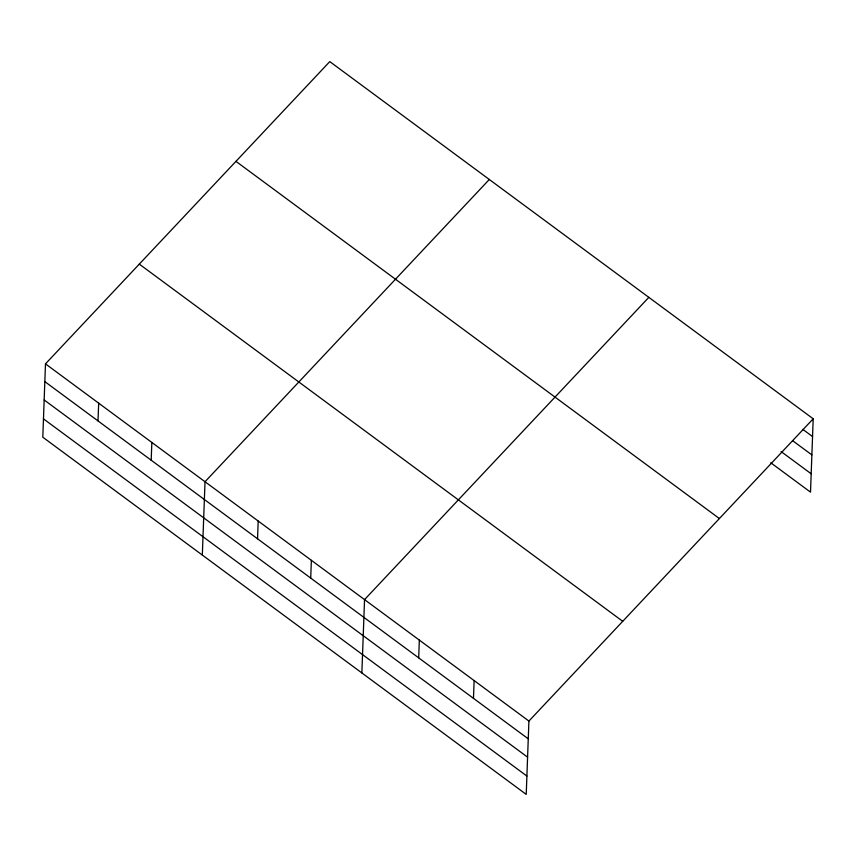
<?xml version="1.0" encoding="UTF-8"?>
<svg xmlns="http://www.w3.org/2000/svg" width="856" height="856" viewBox="0 0 856 856"><rect width="100%" height="100%" fill="white"/><g stroke="black" fill="none" stroke-linecap="round" stroke-linejoin="round"><path stroke-width="1.28" d="M45.486 363.864L42.8 437.202L526.226 794.389L528.912 721.062L813.2 418.798L329.774 61.611L45.486 363.864L528.912 721.062M98.012 420.917L98.665 403.155M151.191 460.207L151.844 442.445M202.326 555.073L205.023 481.735L489.311 179.482M257.549 538.798L258.191 521.026M310.717 578.089L311.37 560.327M361.863 672.944L364.549 599.617L648.837 297.353M418.691 657.857L419.333 640.095M473.475 698.336L474.128 680.573M813.2 418.798L810.514 492.136L770.764 462.764M802.885 429.412L812.547 436.56M792.538 440.615L811.873 454.9M781.1 451.572L811.188 473.796M235.956 161.356L719.382 518.543M139.303 264.119L622.729 621.306M44.833 381.626L528.259 738.824M44.17 399.966L527.585 757.164M43.474 418.862L526.9 776.05"/></g></svg>
